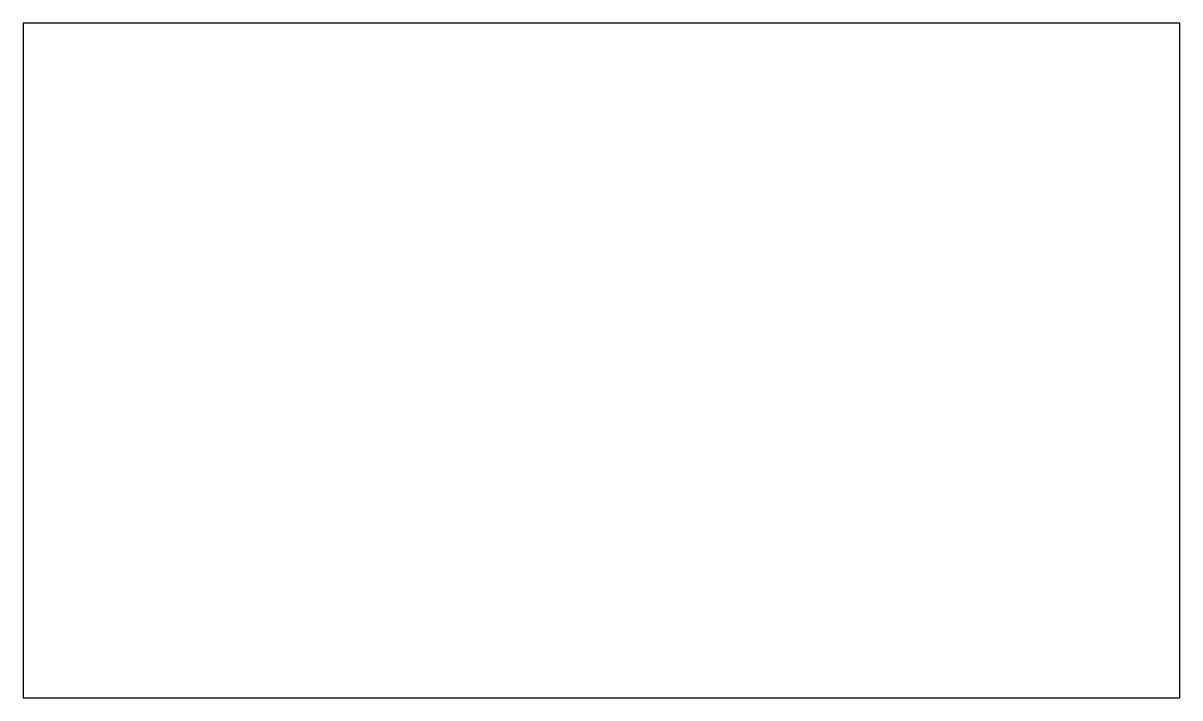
# Model space of a CAD drawing. Header units: millimetres. Extents: x -60 to 60, y -35 to 35.
import ezdxf

# ---------------------------------------------------------------- set-up
doc = ezdxf.new("R2010")
doc.units = ezdxf.units.MM
doc.layers.add('Pad005', color=7, linetype='CONTINUOUS')

msp = doc.modelspace()

# ---------------------------------------------------------------- linework, layer by layer
at = {"layer": 'Pad005'}
for p, q in [((-60, 35), (-60, 35, 1.64)), ((-60, 35), (-60, -35)), ((-60, 35, 1.64), (-60, -35, 1.64)), ((-60, 35), (-60, 35, 1.64)), ((60, 35), (-60, 35)), ((60, 35, 1.64), (-60, 35, 1.64)), ((-60, 35), (-60, -35)), ((60, 35), (-60, 35)), ((-60, 35, 1.64), (-60, -35, 1.64)), ((60, 35, 1.64), (-60, 35, 1.64)), ((60, 35), (60, 35, 1.64)), ((60, -35), (60, 35)), ((60, -35, 1.64), (60, 35, 1.64)), ((60, 35), (60, 35, 1.64)), ((60, -35), (60, 35)), ((60, -35, 1.64), (60, 35, 1.64)), ((-60, -35), (-60, -35, 1.64)), ((-60, -35), (-60, -35, 1.64)), ((-60, -35), (60, -35)), ((-60, -35, 1.64), (60, -35, 1.64)), ((-60, -35), (60, -35)), ((-60, -35, 1.64), (60, -35, 1.64)), ((60, -35), (60, -35, 1.64)), ((60, -35), (60, -35, 1.64))]:
    msp.add_line(p, q, dxfattribs=at)

doc.saveas('drawing.dxf')
